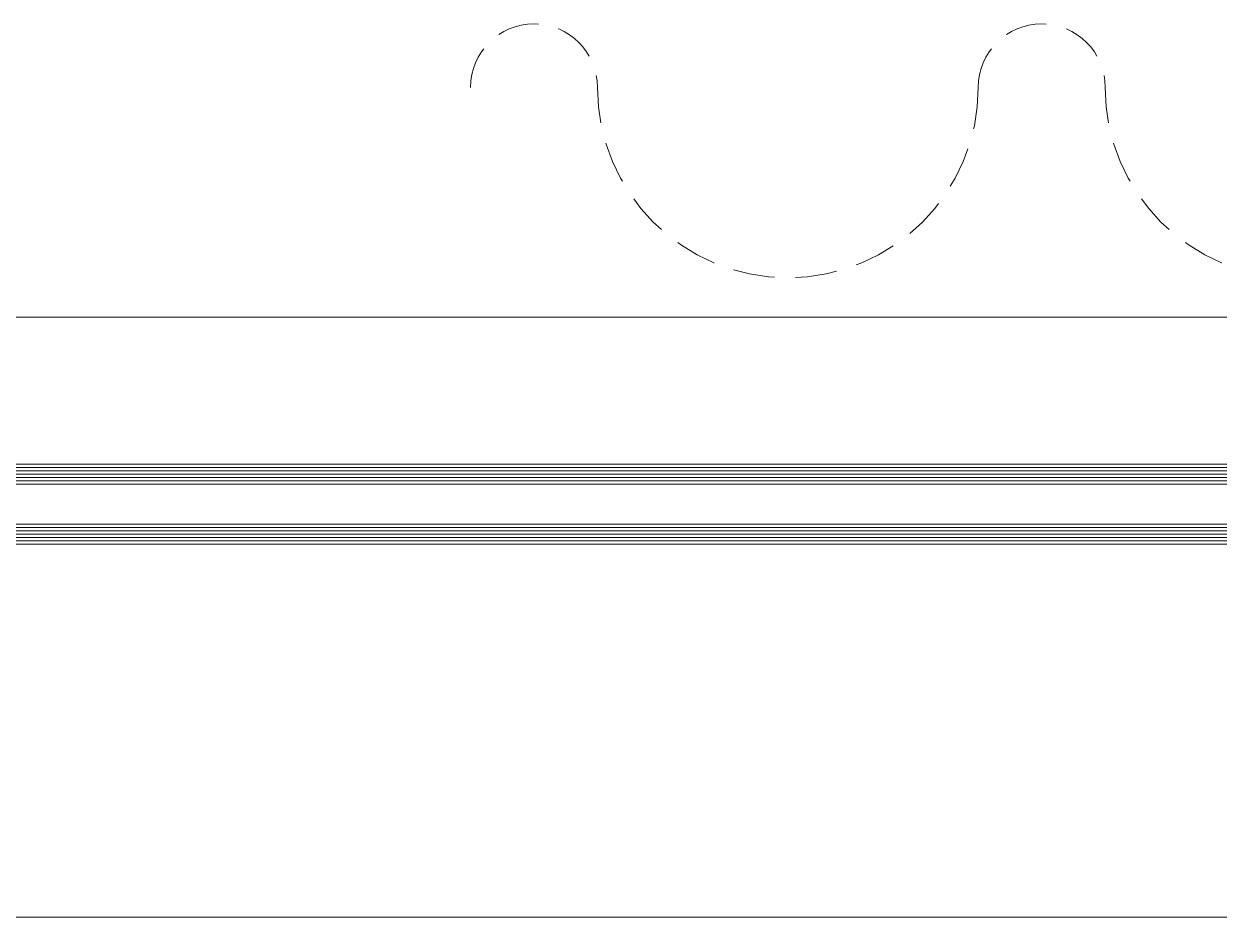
# Model space of a CAD drawing. Header units: centimetres. Extents: x 118932 to 154602, y -32682 to -23521.
# Drawn here: x 140364.17 to 140400.05, y -27078.9 to -27052.1 of the extents above; entities that cross this region are included whole.
import ezdxf

# ---------------------------------------------------------------- set-up
doc = ezdxf.new("R2010")
doc.units = ezdxf.units.CM
doc.header["$LTSCALE"] = 50
doc.header["$MEASUREMENT"] = 0
doc.linetypes.add('HIDDEN', pattern=[0.375, 0.25, -0.125])
for name, color, linetype, lineweight, true_color in [('GEN_02_TF_Mobilya', 7, 'Continuous', 5, 0x745e3d), ('GEN_02_TF_Pencere', 7, 'Continuous', 9, 0x6093ac), ('GEN_05_ML_Alçıpan_giydirme', 7, 'Continuous', 18, 0x7ebab5), ('GEN_05_ML_Mermer', 7, 'Continuous', 9, 0x9d8692)]:
    doc.layers.add(name, color=color, linetype=linetype, lineweight=lineweight, true_color=true_color)

# ---------------------------------------------------------------- blocks, each defined once
blk = doc.blocks.new('P7_')
at = {"layer": 'GEN_02_TF_Pencere'}
for p, q in [((163301.785, -16173.219, 0), (163382.715, -16173.219, 0)), ((163303.574, -16173.019, 0), (163382.665, -16173.019, 0)), ((163303.656, -16173.119, 0), (163382.715, -16173.119, 0)), ((163301.785, -16173.319, 0), (163382.715, -16173.319, 0)), ((163301.785, -16173.419, 0), (163382.715, -16173.419, 0)), ((163301.785, -16173.519, 0), (163382.715, -16173.519, 0)), ((163302.16, -16173.619, 0), (163382.34, -16173.619, 0)), ((163301.785, -16174.919, 0), (163382.715, -16174.919, 0)), ((163301.785, -16175.019, 0), (163382.715, -16175.019, 0)), ((163302.16, -16174.819, 0), (163382.34, -16174.819, 0)), ((163301.785, -16175.119, 0), (163382.715, -16175.119, 0)), ((163301.785, -16175.219, 0), (163382.715, -16175.219, 0)), ((163301.785, -16175.319, 0), (163382.715, -16175.319, 0)), ((163301.835, -16175.419, 0), (163382.665, -16175.419, 0))]:
    blk.add_line(p, q, dxfattribs=at)
at = {"layer": 'GEN_05_ML_Mermer', "elevation": 0}
blk.add_lwpolyline([(163483.715, -16179.824), (163288.715, -16179.824), (163288.715, -16161.825), (163483.715, -16161.825)], close=True, dxfattribs=at)
blk = doc.blocks.new('dograma level 0 d blok')
at = {"layer": 'GEN_05_ML_Alçıpan_giydirme', "color": 1, "rotation": 180}
blk.add_blockref('P7_', (163759.176, -16010.458, 0), dxfattribs=at)
blk = doc.blocks.new('Drapery Nest - Drape-V397-TYPE F')
at = {"layer": 'GEN_02_TF_Mobilya', "linetype": 'HIDDEN'}
blk.add_lwpolyline([(0, 95.25, -1), (0, 133.35, 1), (0, 247.65, -1), (0, 285.75, 1), (0, 400.05, -1), (0, 438.15, 1), (0, 400.05, -1), (0, 285.75, 1), (0, 247.65, -1), (0, 133.35, 1), (0, 95.25, -1), (0, -19.05, 1)], format="xyb", close=True, dxfattribs=at)
blk = doc.blocks.new('D blok level 1 tefrişler')
at = {"xscale": -0.1000000000000028, "yscale": 0.1000000000000028, "zscale": 0.1, "rotation": 90}
blk.add_blockref('Drapery Nest - Drape-V397-TYPE F', (-463.487, -13.085), dxfattribs=at)

msp = doc.modelspace()

# ---------------------------------------------------------------- block references
msp.add_blockref('dograma level 0 d blok', (139980.204, -27230.27, 0))

# ---------------------------------------------------------------- next in the draw order: block references
msp.add_blockref('D blok level 1 tefrişler', (140884.879, -27040.918, 0))

doc.saveas('drawing.dxf')
